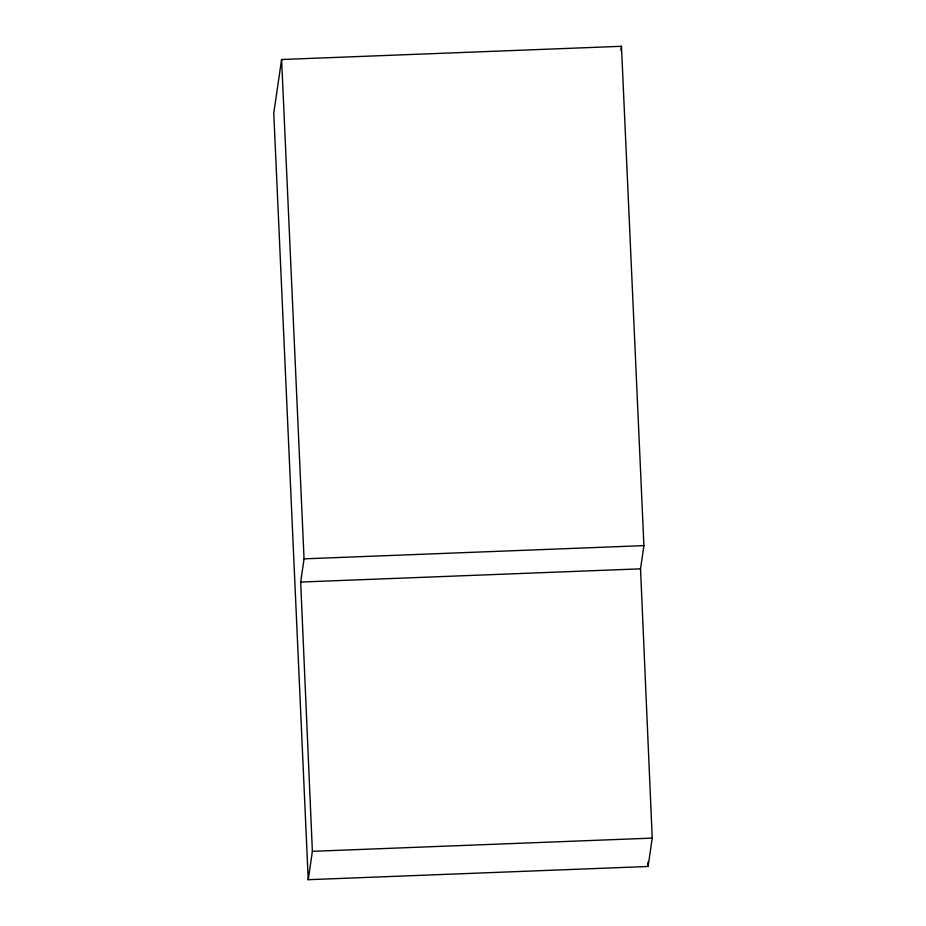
<?xml version="1.0" encoding="UTF-8"?>
<svg xmlns="http://www.w3.org/2000/svg" width="926" height="926" viewBox="0 0 926 926"><rect width="100%" height="100%" fill="white"/><g stroke="black" fill="none" stroke-linecap="round" stroke-linejoin="round"><path stroke-width="1.39" d="M281.597 59.519L273.772 113.215L308.231 879.7L648.096 866.481L652.228 838.111L640.526 568.842L643.917 545.622L621.462 46.3L281.597 59.519L304.052 558.853L300.672 582.06L312.375 851.33L308.231 879.7M620.848 50.536L621.462 46.3M304.052 558.853L643.917 545.622M300.672 582.06L640.526 568.842M312.375 851.33L652.228 838.111M647.899 862.141L648.096 866.481"/></g></svg>
